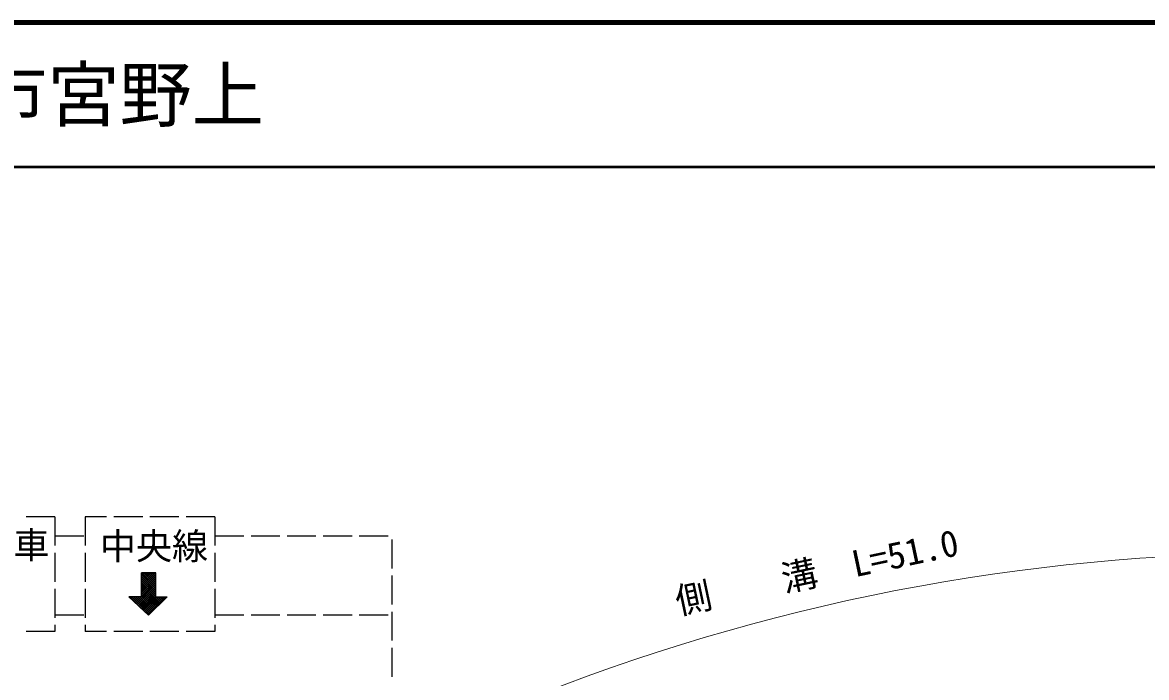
# Model space of a CAD drawing. Units: millimetres, scale not verified. Extents: x 40000 to 680000, y 20000 to 380000.
# Drawn here: x 418299 to 496158, y 334644 to 380000 of the extents above; entities that cross this region are included whole.
import ezdxf
from ezdxf.enums import TextEntityAlignment as Align

# ---------------------------------------------------------------- set-up
doc = ezdxf.new("R2010")
doc.units = ezdxf.units.MM
doc.header["$LTSCALE"] = 1000
for name, color, linetype, lineweight in [('M-STR-HTXT', 7, 'Continuous', 13), ('M-STR-STRC', 7, 'Continuous', 25), ('M-TTL', 2, 'Continuous', 140), ('M-TTL-LINE', 7, 'Continuous', 50)]:
    doc.layers.add(name, color=color, linetype=linetype, lineweight=lineweight)
doc.layers.add('M-TTL-TXT', color=7, linetype='Continuous')
doc.styles.add('ＭＳ ゴシック', font='')
doc.styles.get('ＭＳ ゴシック').set_extended_font_data('MS Gothic')

msp = doc.modelspace()

# ---------------------------------------------------------------- hatches: boundary and pattern name
at = {"layer": 'M-STR-STRC'}
h = msp.add_hatch(dxfattribs=at)
h.set_pattern_fill('USER', color=256, style=0, pattern_type=2)
h.set_pattern_definition([(225, (-196662, 324185), (70.7128, -70.7128), []), (315, (-196662, 324185), (70.71634, 70.71634), [])])
h.paths.add_polyline_path([(426532, 340225), (425668, 340225), (427032, 338950), (428314, 340225), (427533, 340225), (427533, 341898), (426532, 341898)])

# ---------------------------------------------------------------- linework, layer by layer
at = {"layer": 'M-STR-HTXT'}
msp.add_arc((505671, 202359), 140894, 91.97216, 114.20466, dxfattribs=at)
at = {"layer": 'M-STR-STRC'}
for p, q in [((420549, 345781), (418549, 345781)), ((420549, 345781), (420549, 343781)), ((424128, 345781), (422643, 345781)), ((422643, 345781), (422643, 343781)), ((426628, 345781), (424628, 345781)), ((429128, 345781), (427128, 345781)), ((431628, 345781), (429628, 345781)), ((431628, 345781), (431628, 343781)), ((420549, 344455), (422549, 344455)), ((431628, 344455), (433628, 344455)), ((434128, 344455), (436128, 344455)), ((436628, 344455), (438628, 344455)), ((439128, 344455), (441128, 344455)), ((441628, 344455), (443628, 344455)), ((443872, 344199), (443872, 342199)), ((420549, 343281), (420549, 341281)), ((422643, 343281), (422643, 341281)), ((431628, 343281), (431628, 341281)), ((426532, 340225), (426532, 341898)), ((427533, 341898), (426532, 341898)), ((427533, 340225), (427533, 341898)), ((443872, 341699), (443872, 339699)), ((420549, 340781), (420549, 338781)), ((422643, 340781), (422643, 338781)), ((431628, 340781), (431628, 338781)), ((427032, 338950), (425668, 340225)), ((426532, 340225), (425668, 340225)), ((427032, 338950), (428314, 340225)), ((427533, 340225), (428314, 340225)), ((420549, 338992), (422549, 338992)), ((431628, 338992), (433628, 338992)), ((434128, 338992), (436128, 338992)), ((436628, 338992), (438628, 338992)), ((439128, 338992), (441128, 338992)), ((441628, 338992), (443628, 338992)), ((443872, 339199), (443872, 337199)), ((420549, 338281), (420549, 337834)), ((422643, 338281), (422643, 337834)), ((431628, 338281), (431628, 337834)), ((420549, 337834), (418549, 337834)), ((424128, 337834), (422643, 337834)), ((426628, 337834), (424628, 337834)), ((429128, 337834), (427128, 337834)), ((431628, 337834), (429628, 337834)), ((443872, 336699), (443872, 334699))]:
    msp.add_line(p, q, dxfattribs=at)
at = {"layer": 'M-TTL'}
msp.add_line((680000, 380000), (40000, 380000), dxfattribs=at)
at = {"layer": 'M-TTL-LINE'}
msp.add_line((40000, 370000), (680000, 370000), dxfattribs=at)

# ---------------------------------------------------------------- texts
at = {"layer": 'M-STR-HTXT', "style": 'ＭＳ ゴシック'}
msp.add_text('側\u3000\u3000溝  L=51.0', height=1833, rotation=11.969, dxfattribs=at).set_placement((473625, 340528), align=Align.BOTTOM_CENTER)
at = {"layer": 'M-STR-STRC', "style": 'ＭＳ ゴシック'}
for s, p in [('はやい車', (410169, 342345)), ('中央線', (423656, 342272))]:
    msp.add_text(s, height=1833, dxfattribs=at).set_placement(p, align=Align.BOTTOM_LEFT)
at = {"layer": 'M-TTL-TXT', "style": 'ＭＳ ゴシック'}
msp.add_text('山口市宮野上', height=3666, dxfattribs=at).set_placement((405024, 375000), align=Align.MIDDLE_LEFT)

doc.saveas('drawing.dxf')
